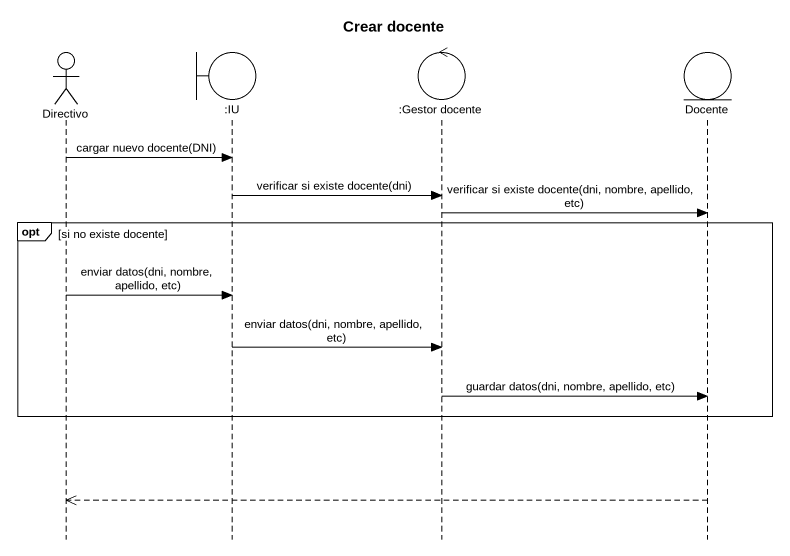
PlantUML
@startuml
title Crear docente
hide footbox
actor Directivo
boundary ":IU" as IU
control ":Gestor docente" as Gestor_docente
entity Docente

Directivo -> IU : cargar nuevo docente(DNI)
IU -> Gestor_docente : verificar si existe docente(dni)
Gestor_docente -> Docente : verificar si existe docente(dni, nombre, apellido, etc)
opt si no existe docente
  Directivo -> IU : enviar datos(dni, nombre, apellido, etc)
  IU -> Gestor_docente : enviar datos(dni, nombre, apellido, etc)
  Gestor_docente -> Docente : guardar datos(dni, nombre, apellido, etc)
end
Docente -->> Directivo
@enduml
